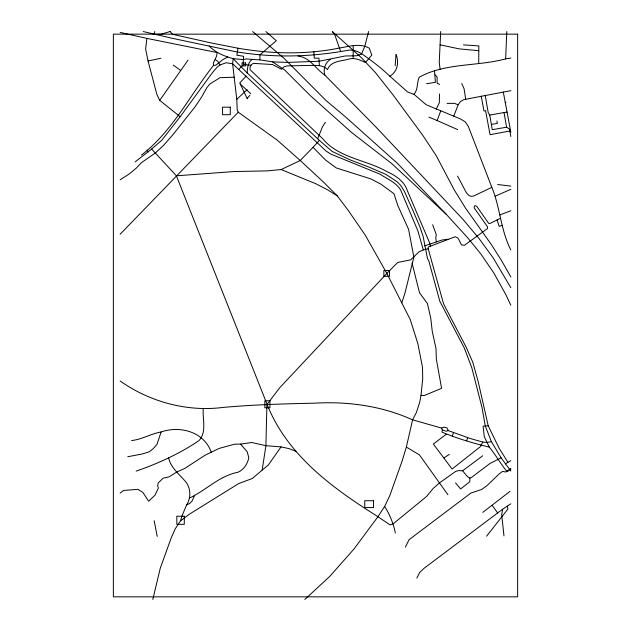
<?xml version="1.0" encoding="UTF-8"?>
<svg xmlns="http://www.w3.org/2000/svg" width="631" height="631" viewBox="0 0 631 631"><rect width="100%" height="100%" fill="white"/><g stroke="black" fill="none" stroke-linecap="round" stroke-linejoin="round"><path stroke-width="0.95" d="M478.724 63.21L478.826 45.913L463.438 44.864M439.484 93.972L439.357 102.656L436.226 109.163M510.834 249.931C500.706 230.212 500.217 207.575 491.833 187.336L468.36 126.508L465.386 121.988L460.543 118.975L426.17 104.73L414.023 94.334C418.258 89.318 416.712 82.629 419.244 77.227C445.218 62.714 477.572 66.555 505.652 58.872L506.803 31.55M368.583 31.55L364.734 46.489L361.531 54.037L356.689 55.773L345.118 55.993L319.105 61.239L287.436 62.43L272.442 61.838L259.885 59.874L260.004 54.763L276.291 40.731L265.927 31.55M395.164 65.758L396.039 54.463C399.249 62.09 397.554 71.816 389.832 76.193C382.37 69.087 374.349 62.706 365.964 56.766C360.38 52.696 354.22 48.721 346.971 50.488C310.136 57.145 272.269 57.934 235.331 51.624L172.752 38.404L143.245 31.55M135.152 161.891L151.637 149.05L176.38 175.812L268.128 406.932C288.47 455.858 332.742 488.189 376.076 515.503L390.1 524.889L393.239 523.777L426.659 496.416L433.166 488.481L439.326 483.015L455.598 471.46L458.658 470.576L462.602 470.789L467.287 476.46L469.874 478.101L469.74 481.808L460.583 488.938L455.535 482.904M440.698 31.55L439.247 62.248L440.099 69.426M510.834 471.026L501.148 457.893L491.407 441.661L485.31 426.059L482.005 407.523L471.814 367.802L464.329 348.036L439.831 301.31L428.772 260.769L427.495 258.631L423.101 236.31L419.789 226.592L413.266 211.251L404.447 191.485L400.788 185.459L397.033 181.704L385.817 174.353L368.591 166.939L350.41 159.99L332.214 151.503L319.357 140.35L247.249 73.022C247.313 68.156 247.802 62.477 252.179 59.417L259.885 59.874M304.805 599.45L329.697 576.474L354.054 548.923L377.914 516.742L384.642 506.433L389.777 495.658L402.184 460.843L406.356 447.056L412.587 419.844L416.365 412.485L419.67 402.428L421.019 395.337L422.738 378.324L422.454 367.076L417.848 343.587L410.26 319.586L386.858 273.428L365.286 235.205L348.217 210.375L337.199 195.807L323.979 182.564L300.238 160.495L277.206 140.114L238.273 112.215L237.24 110.212L236.775 99.312L232.594 63.739L233.186 58.651C224.399 56.167 215.471 52.783 209.153 45.953M120.166 32.418L146.889 38.396L145.627 48.981L148.048 60.986L156.882 94.445L159.714 100.361L180.15 116.719L212.789 72.179L217.174 67.154L219.888 65.04L226.095 62.737L232.594 63.739L326.29 151.227L330.881 154.13L379.965 174.148C387.111 178.888 396.079 182.406 400.653 190.002L417.801 230.662L423.338 249.908L428.189 248.764L428.299 247.084L429.088 246.666L455.172 236.743L458.09 238.163L461.529 244.962L464.432 245.278L487.574 228.485L487.424 226.679L474.141 207.804L474.473 205.982L475.719 205.73L476.878 206.55L488.749 223.445L490.184 223.398L500.359 218.342M120.166 381.006C149.847 401.947 187.091 412.059 223.2 407.413C253.417 404.692 283.753 403.816 314.072 403.193C347.705 401.221 381.755 405.859 412.587 419.844L441.59 428.078L442.307 429.916L442.031 432.188C457.12 438.427 473.305 443.293 489.317 447.119C495.682 454.927 500.659 463.84 507.048 471.688L510.834 469.101M152.812 599.45L160.282 568.152L171.372 537.509L175.244 528.802L180.6 520.756L189.939 513.839L238.636 483.606L252.337 478.487L262.165 470.127L265.903 445.691L266.905 404.581L279.628 387.852L386.858 273.428L397.782 262.425L410.726 259.838L418.921 251.895L423.338 249.908M170.165 31.55L172.437 34.287L211.59 43.026L238.013 48.216L236.83 55.189L243.669 56.325L243.18 62.39L243.629 64.52L238.96 69.213M154.753 31.55L154.279 34.342L161.086 34.216L170.031 31.55M510.834 503.838L502.686 509.178L501.692 514.58L503.964 535.893M319.357 140.35L313.039 147.315L325.422 159.951L336.26 167.925L370.791 178.896L380.643 184L393.981 193.725L397.719 205.32L408.565 229.258L413.873 257.203L404.928 293.218L401.781 302.864M180.6 520.756L181.712 516.576L186.421 505.352C190.854 498.387 191.043 489.751 186.508 482.77C180.095 474.764 170.985 468.423 168.587 457.846M295.978 451.291L289.037 448.625L281.04 446.898L265.903 445.691L251.785 442.505L240.577 444.106L234.582 444.177L219.146 448.42L211.282 452.19C204.042 431.896 180.19 425.333 161.11 431.99L157.001 444.366L153.341 448.531L149.302 451.804L142.369 453.949L127.754 456.734M467.65 437.598L466.735 440.722M452.332 436.147L453.492 432.487L448.239 430.594L446.227 431.265L442.307 429.916M416.815 578.114L419.607 572.609L423.985 568.365L502.686 509.178M141.454 155.045C172.35 131.485 189.821 95.289 213.546 65.379L213.396 62.95L216.457 56.404L217.222 52.578L146.889 38.396M457.656 129.623L437.094 120.529L440.746 110.961M453.776 116.151L458.161 104.77L460.433 101.583L463.809 99.627L510.834 90.667M491.407 441.661L486.824 442.457L482.818 442.063L480.167 446.827L452.088 469.038L433.339 444.003L446.298 434.231M194.624 495.288L192.1 500.998L189.655 503.491L186.618 504.871M317.677 138.781L322.433 126.878L325.422 122.272M405.402 547.116L409.117 539.647L470.931 493.032L481.516 489.522L487.022 485.625L499.31 473.802L502.599 471.389L505.62 472.027L510.834 468.517M238.013 48.216C271.496 53.982 306.043 54.826 339.446 48.027C349.251 46.434 359.938 42.884 369.222 48.153L371.817 55.071L365.381 62.595C359.899 59.756 353.904 57.184 347.713 59.417C340.298 61.254 330.833 61.168 327.521 69.536C322.417 64.394 315.405 65.537 308.882 65.443L287.215 65.892L283.895 66.878L281.489 69.236L272.489 64.536L253.386 63.36C250.893 64.425 249.403 67.115 250.136 69.781L322.701 138.694C338.776 158.231 366.098 159.619 387.016 171.656C395.7 175.592 404.439 181.294 407.445 190.893L429.356 242.241L430.397 246.177M159.714 100.361L188.077 60.103M281.04 446.898L268.301 465.015L262.165 470.127M180.15 116.719L161.741 140.311L151.637 149.05M486.619 536.153L507.9 509.091L507.348 506.117M247.336 98.807L247.139 98.397L249.9 95.328M120.166 234.204L238.273 112.215M313.039 147.315L300.238 160.495L281.142 169.55L266.85 170.906L234.188 171.537L176.38 175.812M247.1 89.712L236.775 99.312M246.208 76.067L239.764 82.969L247.139 98.397M330.431 59.338C325.21 62.587 322.977 69.307 324.831 75.097L376.155 127.257L462.917 219.288L478.897 238.329L493.229 257.984L510.834 287.712M120.166 493.103L123.55 490.437L137.968 489.356L142.843 492.409L148.648 501.195L154.95 495.24L158.357 488.118L157.663 485.649L158.168 483.007L163.145 478.156L169.187 476.831L176.57 472.106L184.773 468.439L205.028 455.235L211.282 452.19M482.794 512.38L509.935 491.399M462.602 470.789L482.754 455.763M443.972 457.94L449.327 454.336M120.166 179.764L128.992 174.14L136.264 168.154L141.423 162.672L155.455 152.907L163.689 145.248L172.784 134.868L194.813 107.167L201.447 97.3L206.881 87.693L209.768 84.033L220.045 77.684L234.188 77.203M501.148 457.893L490.106 463.367L471.538 477.422L469.874 478.101M505.384 463.888L510.834 460.654M227.72 57.027L223.003 59.527L215.818 65.214L213.546 65.379M189.41 498.048C206.077 490.382 219.304 475.806 237.832 472.303C243.7 469.882 247.652 463.793 248.803 457.672L247.163 451.749L240.577 444.106M491.833 187.336L473.636 196.044L471.176 196.367L468.912 195.476L466.38 192.763L457.562 176.12M495.169 196.209L510.834 189.308M510.834 210.746L499.752 214.966M441.59 428.078L444.208 427.092L445.928 427.637L447.087 428.07L448.239 430.594M136.146 471.12C158.223 463.493 179.622 453.728 198.994 440.588C206.944 432.203 202.488 419.205 203.206 408.983M502.102 225.299L499.168 226.363L497.11 219.927M424.608 245.83L442.213 239.977L447.963 239.252M131.603 440.556C141.991 439.492 150.896 433.655 161.11 431.99M148.048 60.986L160.937 58.249M503.317 92.094L505.234 102.317L505.959 102.183M510.582 130.838L490.074 134.687L485.57 110.685L483.985 110.977L481.201 96.149M485.192 95.344L488.22 112.649L489.751 115.047L507.056 112.05M510.834 136.477L509.446 129.047L506.583 127.202L492.29 129.686L489.751 115.047M491.375 124.402L497.331 123.4L496.912 120.963M505.652 58.872L510.834 58.076M426.611 83.686L435.406 82.369L434.522 71.066M507.923 462.286L499.16 448.302L488.22 425.83L483.07 426.233L484.269 436.581L489.317 447.119M447.111 103.389L454.367 103.326L458.161 104.77M243.629 64.52L250.957 65.23M421.019 395.337L424.229 395.527L441.59 388.333L436.36 359.157L435.982 348.564L432.243 331.236L430.752 318.142L427.384 303.432L419.528 292.839L412.051 263.032M252.179 59.417L246.35 58.896L243.392 59.598L233.186 58.651L247.249 73.022M478.803 50.717L459.123 48.855L440.067 44.856M497.654 184.504L510.834 186.145M298.029 56.072C309.916 57.271 315.713 69.087 324.831 75.097M482.818 442.063L469.977 438.442L453.492 432.487M414.023 94.334L407.65 92L389.832 76.193M281.142 169.55L316.052 183.85L327.26 189.647L337.199 195.807M406.356 447.056L419.441 454.88L447.907 494.712M428.977 117.161L437.094 120.529M439.657 84.412L437.117 83.229L437.117 77.021L435.106 74.876M215.266 59.551L217.829 61.349L219.888 65.04M272.442 61.838L284.644 69.97L310.026 95.352L351.585 132.478L392.056 163.831L446.409 214.445L467.484 237.524L480.932 254.096L493.694 272.773L505.747 294.456L510.834 305.175M173.241 65.096L180.655 70.396M252.605 31.55L283.761 58.06L325.904 100.408L345.638 117.027L397.23 163.145L446.409 214.445M250.752 93.743L240.261 84.026M492.188 505.336L497.63 512.964M147.094 150.068L148.34 151.937M510.834 276.93L501.464 260.508L491.352 244.56L465.497 208.064L454.383 190.152L436.06 155.407L422.518 134.963L393.081 94.942L375.413 72.581L361.397 57.705L332.285 31.55L334.477 33.885L340.59 51.387M384.642 506.433C389.871 514.62 393.436 523.604 395.377 532.998M461.789 83.521L464.093 88.782L465.694 99.248M432.653 224.746L436.242 234.566L435.784 238.116L436.384 241.933M428.189 248.764L443.632 304.016L466.033 346.924L472.856 362.423L478.188 381.621L488.22 425.83M154.185 520.741L157.222 536.405M510.834 132.21L505.234 102.317M504.043 112.57L506.583 127.202M319.373 65.293L318.915 58.139L314.325 58.194L313.859 51.726M353.123 58.525L353.234 45.803M517.641 34.153L113.359 34.153L113.359 596.847L517.641 596.847L517.641 34.153M245.633 62.95L242.052 62.95L242.052 65.876L245.633 65.876L245.633 62.95M230.268 107.175L222.546 107.175L222.546 114.708L230.268 114.708L230.268 107.175M389.501 270.573L383.853 270.573L383.853 276.275L389.501 276.275L389.501 270.573M269.91 400.764L264.846 400.764L264.846 407.768L269.91 407.768L269.91 400.764M373.56 500.73L364.742 500.73L364.742 507.584L373.56 507.584L373.56 500.73M184.299 516.229L176.822 516.229L176.822 524.322L184.299 524.322L184.299 516.229"/></g></svg>
